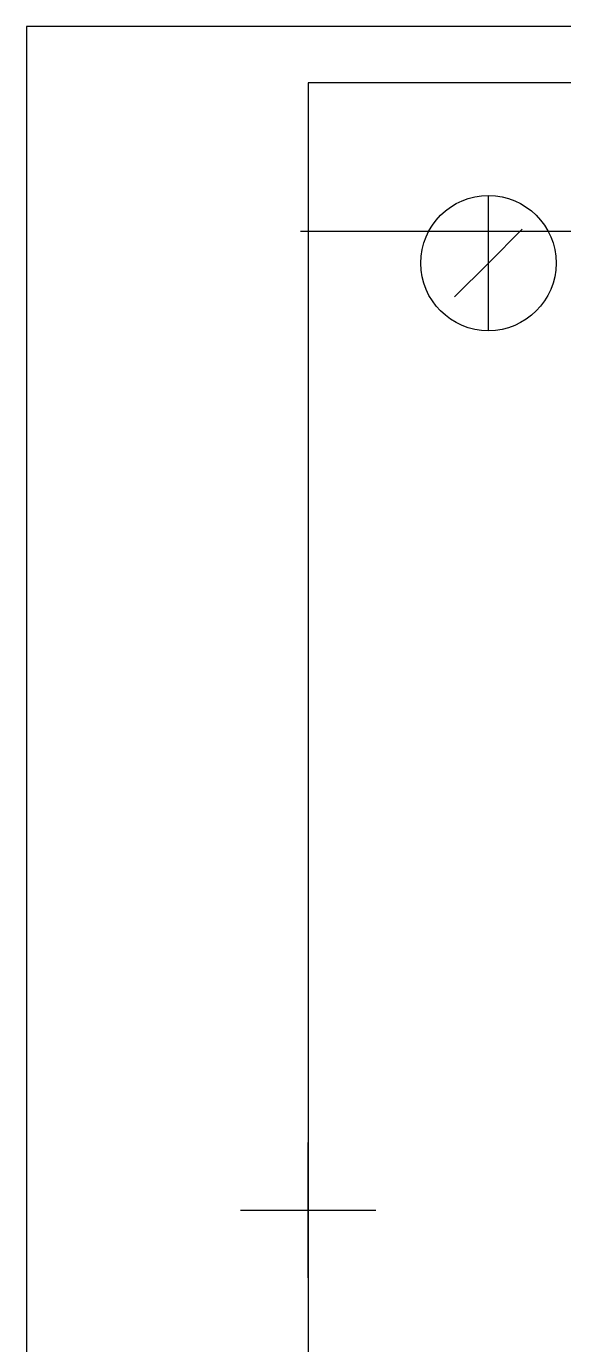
# Model space of a CAD drawing. Header units: millimetres. Extents: x 1 to 296, y 0 to 210.
# Drawn here: x 0.9 to 48.1, y 93.2 to 209 of the extents above; entities that cross this region are included whole.
import ezdxf

# ---------------------------------------------------------------- set-up
doc = ezdxf.new("R2010")
doc.units = ezdxf.units.MM
doc.layers.add('粗实线层', color=7, linetype='Continuous', lineweight=25)
doc.styles.get("Standard").update_dxf_attribs({"font": 'hyswlongfangsong.ttf'})

# ---------------------------------------------------------------- blocks, each defined once
blk = doc.blocks.new('HH_FRAME_A4')
at = {"layer": 'HH_TITLE'}
for p, q in [((41, 184), (41, 196)), ((41, 190), (44, 193)), ((41, 190), (38, 187)), ((25, 100), (25, 112)), ((19, 106), (31, 106))]:
    blk.add_line(p, q, dxfattribs=at)
for points in [[(0, 1), (297, 1), (297, 211), (0, 211)], [(25, 6), (292, 6), (292, 206), (25, 206)]]:
    blk.add_lwpolyline(points, close=True, dxfattribs=at)
blk.add_circle((41, 190), 6, dxfattribs=at)
for tag, p, height in [('SCALE', (267.53, 43), 3), ('TITLE', (155.21, 32.5), 5), ('DWG_NO', (230.45, 33.25), 3.5), ('STAGE', (267.53, 32), 3), ('MATERIAL', (123.96, 19.1), 2.8), ('WEIGHT', (159.96, 19.1), 2.8), ('VERSION', (195.96, 19.1), 2.8), ('DATE', (231.96, 19.1), 2.8), ('SHEET', (267.96, 19.1), 2.8), ('DESIGN', (123.96, 8.1), 2.8), ('CHECKED', (159.96, 8.1), 2.8), ('REVIEWED', (195.96, 8.1), 2.8), ('APPROVED', (231.96, 8.1), 2.8), ('COUNTERSIGN', (267.96, 8.1), 2.8)]:
    blk.add_attdef(tag, p, '', height=height, dxfattribs=at)

msp = doc.modelspace()

# ---------------------------------------------------------------- linework, layer by layer
at = {"layer": '粗实线层'}
msp.add_line((25, 191), (85, 191), dxfattribs=at)

# ---------------------------------------------------------------- block references
at = {"xscale": 0.9905660377358491, "yscale": 0.9905660377358491}
msp.add_blockref('HH_FRAME_A4', (0.906, 0), dxfattribs=at)

doc.saveas('drawing.dxf')
